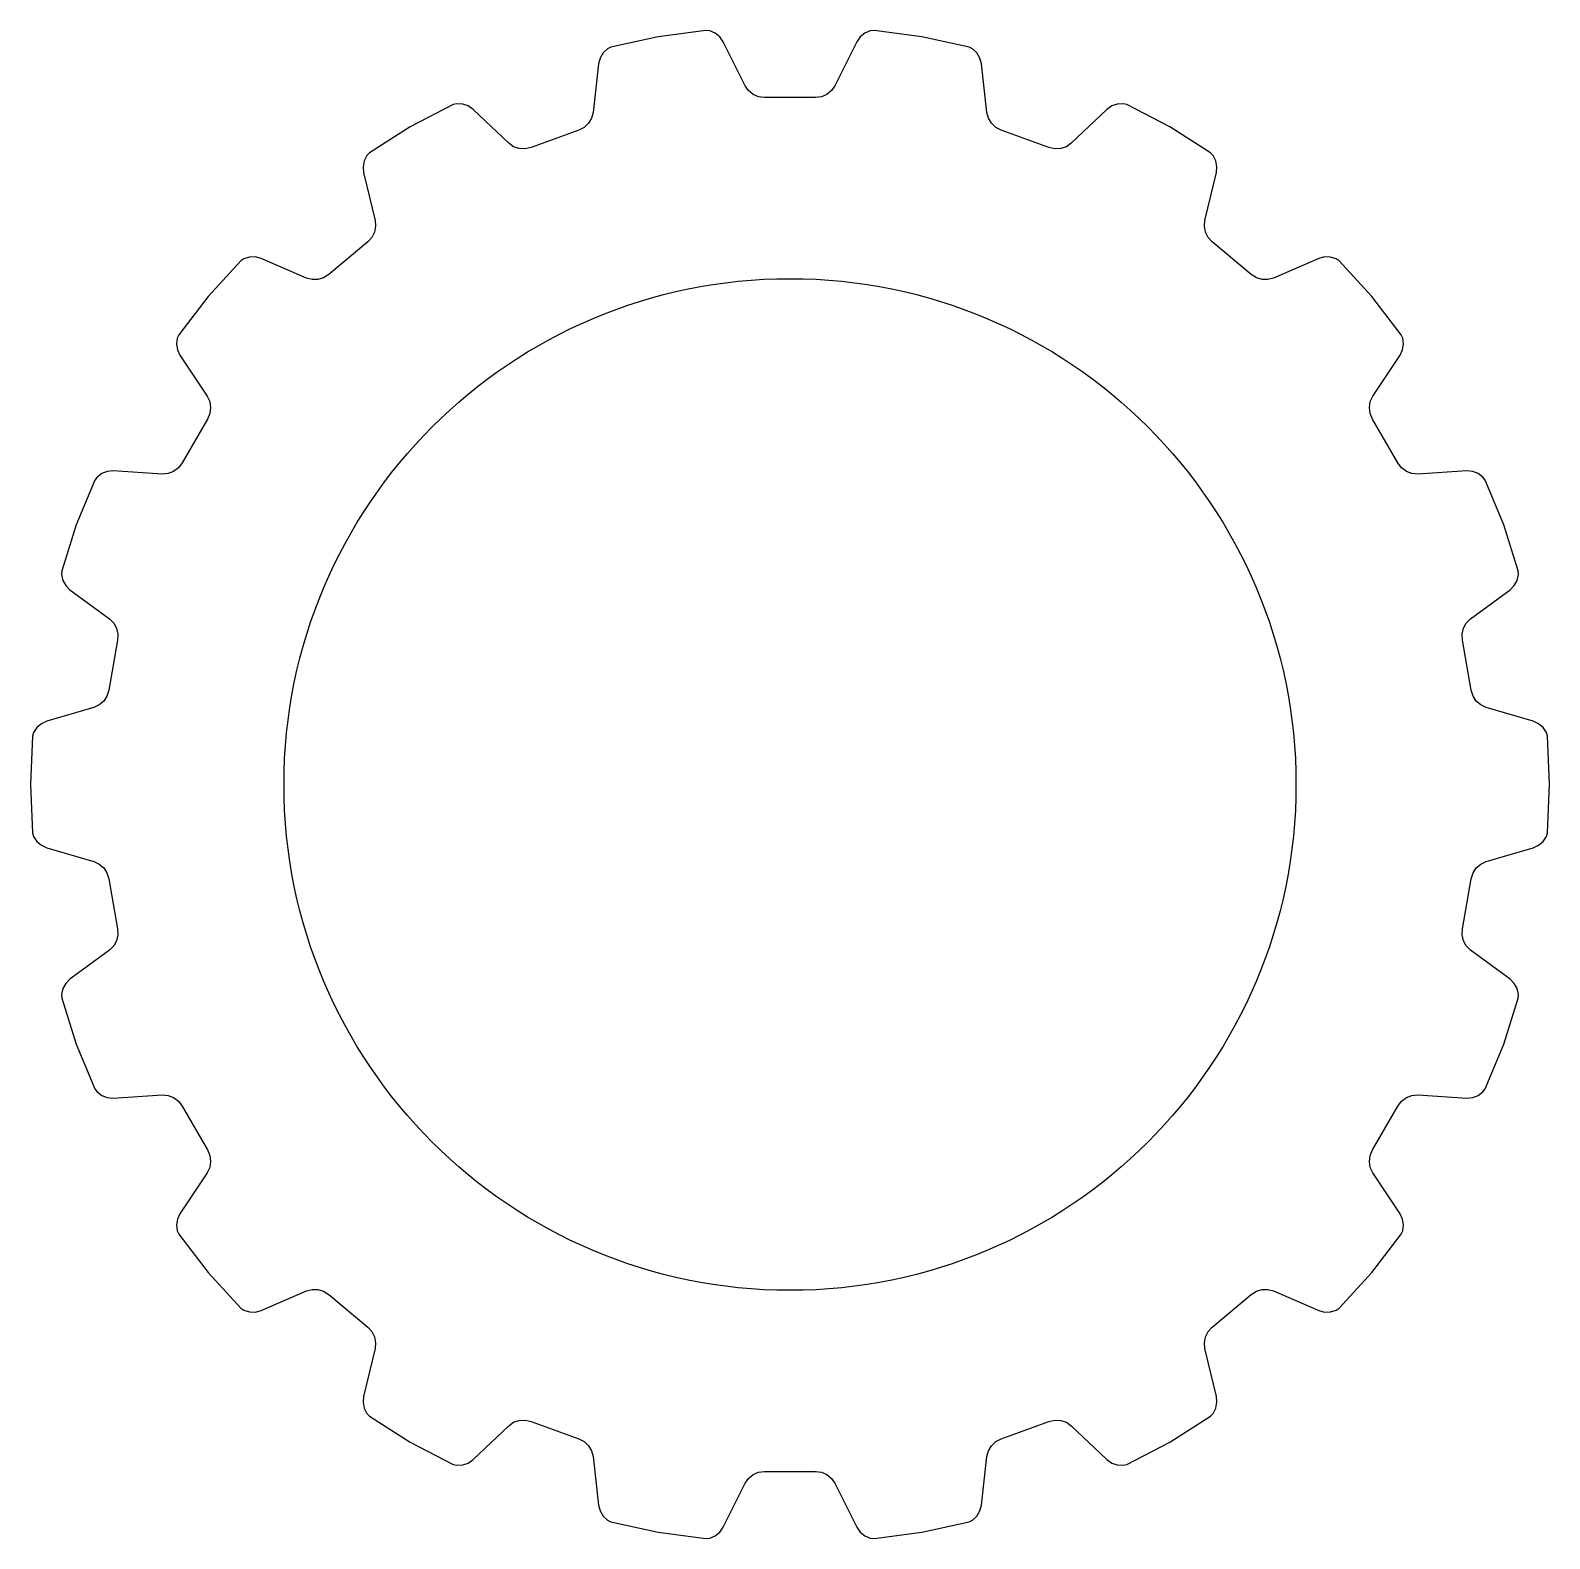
# Model space of a CAD drawing. Extents: x -14.3 to 14.3, y -14.2 to 14.2.
import ezdxf

# ---------------------------------------------------------------- set-up
doc = ezdxf.new("R2010")
doc.units = 0
doc.header["$MEASUREMENT"] = 0
doc.layers.get('0').update_dxf_attribs({"lineweight": 25, "true_color": 0xffffff})

msp = doc.modelspace()

# ---------------------------------------------------------------- linework, layer by layer
for p, q in [((-2.48302, 14.0819), (-3.3705, 13.8851)), ((-1.5818, 14.2005), (-2.48302, 14.0819)), ((-1.51085, 14.1909), (-1.5818, 14.2005)), ((-1.40741, 14.1468), (-1.51085, 14.1909)), ((-1.32096, 14.0774), (-1.40741, 14.1468)), ((-1.25739, 13.9863), (-1.32096, 14.0774)), ((1.32092, 14.0774), (1.25739, 13.9863)), ((1.40728, 14.1468), (1.32092, 14.0774)), ((1.51069, 14.1909), (1.40728, 14.1468)), ((1.58176, 14.2005), (1.51069, 14.1909)), ((2.48302, 14.0819), (1.58176, 14.2005)), ((3.37047, 13.8851), (2.48302, 14.0819)), ((-3.51607, 13.7749), (-3.5735, 13.6802)), ((-3.434, 13.8518), (-3.51607, 13.7749)), ((-3.3705, 13.8851), (-3.434, 13.8518)), ((-0.845015, 13.1562), (-1.25739, 13.9863)), ((1.25739, 13.9863), (0.845015, 13.1562)), ((3.43385, 13.8519), (3.37047, 13.8851)), ((3.51594, 13.775), (3.43385, 13.8519)), ((3.57345, 13.6802), (3.51594, 13.775)), ((-3.60204, 13.5729), (-3.70564, 12.6518)), ((-3.5735, 13.6802), (-3.60204, 13.5729)), ((3.60204, 13.5729), (3.57345, 13.6802)), ((3.70564, 12.6518), (3.60204, 13.5729)), ((-0.781652, 13.0654), (-0.845015, 13.1562)), ((0.845015, 13.1562), (0.781652, 13.0654)), ((-0.695269, 12.996), (-0.781652, 13.0654)), ((-0.591763, 12.9517), (-0.695269, 12.996)), ((-0.477007, 12.9361), (-0.591763, 12.9517)), ((0.477007, 12.9361), (-0.477007, 12.9361)), ((0.591763, 12.9517), (0.477007, 12.9361)), ((0.695269, 12.996), (0.591763, 12.9517)), ((0.781652, 13.0654), (0.695269, 12.996)), ((-6.34327, 12.8031), (-7.14956, 12.3834)), ((-6.27333, 12.8184), (-6.34327, 12.8031)), ((-6.16102, 12.8123), (-6.27333, 12.8184)), ((-6.05606, 12.7766), (-6.16102, 12.8123)), ((-5.96516, 12.7128), (-6.05606, 12.7766)), ((-5.29375, 12.0738), (-5.96516, 12.7128)), ((-3.70564, 12.6518), (-3.73413, 12.5448)), ((3.73413, 12.5448), (3.70564, 12.6518)), ((5.96516, 12.7128), (5.29375, 12.0738)), ((6.05601, 12.7767), (5.96516, 12.7128)), ((6.1609, 12.8123), (6.05601, 12.7767)), ((6.27318, 12.8184), (6.1609, 12.8123)), ((6.34324, 12.8032), (6.27318, 12.8184)), ((7.14956, 12.3834), (6.34324, 12.8032)), ((-7.14956, 12.3834), (-7.91623, 11.895)), ((-3.97616, 12.3191), (-4.87265, 11.9928)), ((-3.87366, 12.373), (-3.97616, 12.3191)), ((-3.79156, 12.4501), (-3.87366, 12.373)), ((-3.73413, 12.5448), (-3.79156, 12.4501)), ((3.79156, 12.4501), (3.73413, 12.5448)), ((3.87366, 12.373), (3.79156, 12.4501)), ((3.97616, 12.3191), (3.87366, 12.373)), ((4.87265, 11.9928), (3.97616, 12.3191)), ((7.9162, 11.895), (7.14956, 12.3834)), ((-5.20315, 12.0101), (-5.29375, 12.0738)), ((5.29375, 12.0738), (5.20315, 12.0101)), ((-8.01533, 11.7416), (-8.0369, 11.633)), ((-7.96451, 11.842), (-8.01533, 11.7416)), ((-7.91623, 11.895), (-7.96451, 11.842)), ((-5.09824, 11.9745), (-5.20315, 12.0101)), ((-4.98582, 11.9682), (-5.09824, 11.9745)), ((-4.87265, 11.9928), (-4.98582, 11.9682)), ((4.98582, 11.9682), (4.87265, 11.9928)), ((5.09824, 11.9745), (4.98582, 11.9682)), ((5.20315, 12.0101), (5.09824, 11.9745)), ((7.96438, 11.8421), (7.9162, 11.895)), ((8.01523, 11.7417), (7.96438, 11.8421)), ((8.03686, 11.633), (8.01523, 11.7417)), ((-8.0369, 11.633), (-8.02701, 11.5224)), ((-8.02701, 11.5224), (-7.80933, 10.6214)), ((7.80933, 10.6214), (8.02701, 11.5224)), ((8.02701, 11.5224), (8.03686, 11.633)), ((-7.80933, 10.6214), (-7.79951, 10.5111)), ((7.79951, 10.5111), (7.80933, 10.6214)), ((-7.87187, 10.3019), (-7.94975, 10.2162)), ((-7.82107, 10.4024), (-7.87187, 10.3019)), ((-7.79951, 10.5111), (-7.82107, 10.4024)), ((7.82107, 10.4024), (7.79951, 10.5111)), ((7.87187, 10.3019), (7.82107, 10.4024)), ((7.94975, 10.2162), (7.87187, 10.3019)), ((-7.94975, 10.2162), (-8.68057, 9.60301)), ((8.68057, 9.60301), (7.94975, 10.2162)), ((-10.3397, 9.86149), (-10.9538, 9.1913)), ((-10.2791, 9.89974), (-10.3397, 9.86149)), ((-10.1715, 9.93239), (-10.2791, 9.89974)), ((-10.0607, 9.93482), (-10.1715, 9.93239)), ((-9.95345, 9.9059), (-10.0607, 9.93482)), ((-9.10397, 9.53508), (-9.95345, 9.9059)), ((9.95345, 9.9059), (9.10397, 9.53508)), ((10.0607, 9.93485), (9.95345, 9.9059)), ((10.1714, 9.93247), (10.0607, 9.93485)), ((10.279, 9.89984), (10.1714, 9.93247)), ((10.3396, 9.86151), (10.279, 9.89984)), ((10.9538, 9.1913), (10.3396, 9.86151)), ((-8.99708, 9.50626), (-9.10397, 9.53508)), ((-8.88628, 9.50862), (-8.99708, 9.50626)), ((-8.7785, 9.54119), (-8.88628, 9.50862)), ((-8.68057, 9.60301), (-8.7785, 9.54119)), ((8.7785, 9.54119), (8.68057, 9.60301)), ((8.88628, 9.50862), (8.7785, 9.54119)), ((8.99708, 9.50626), (8.88628, 9.50862)), ((9.10397, 9.53508), (8.99708, 9.50626)), ((-10.9538, 9.1913), (-11.5071, 8.47012)), ((11.5071, 8.47015), (10.9538, 9.1913)), ((-11.5344, 8.40377), (-11.5478, 8.29213)), ((-11.5071, 8.47012), (-11.5344, 8.40377)), ((11.5343, 8.40391), (11.5071, 8.47015)), ((11.5478, 8.29224), (11.5343, 8.40391)), ((-11.5478, 8.29213), (-11.5309, 8.18265)), ((-11.5309, 8.18265), (-11.4838, 8.08209)), ((-11.4838, 8.08209), (-10.9711, 7.30991)), ((10.9711, 7.30991), (11.4838, 8.08209)), ((11.4838, 8.08209), (11.5309, 8.18269)), ((11.5309, 8.18269), (11.5478, 8.29224)), ((-10.9711, 7.30991), (-10.9242, 7.20965)), ((-10.9242, 7.20965), (-10.9072, 7.10013)), ((10.9072, 7.10013), (10.9242, 7.20965)), ((10.9242, 7.20965), (10.9711, 7.30991)), ((-10.9645, 6.88115), (-11.4415, 6.05495)), ((-10.9206, 6.98833), (-10.9645, 6.88115)), ((-10.9072, 7.10013), (-10.9206, 6.98833)), ((10.9206, 6.98833), (10.9072, 7.10013)), ((10.9645, 6.88115), (10.9206, 6.98833)), ((11.4415, 6.05495), (10.9645, 6.88115)), ((-11.4415, 6.05495), (-11.5124, 5.96336)), ((11.5124, 5.96336), (11.4415, 6.05495)), ((-13.0889, 5.73039), (-13.4368, 4.89059)), ((-13.0451, 5.78703), (-13.0889, 5.73039)), ((-12.9552, 5.85453), (-13.0451, 5.78703)), ((-12.8519, 5.89471), (-12.9552, 5.85453)), ((-12.7412, 5.90422), (-12.8519, 5.89471)), ((-11.8161, 5.8463), (-12.7412, 5.90422)), ((-11.7058, 5.85578), (-11.8161, 5.8463)), ((-11.6025, 5.89589), (-11.7058, 5.85578)), ((-11.5124, 5.96336), (-11.6025, 5.89589)), ((11.6025, 5.89589), (11.5124, 5.96336)), ((11.7058, 5.85578), (11.6025, 5.89589)), ((11.8161, 5.8463), (11.7058, 5.85578)), ((12.7412, 5.90422), (11.8161, 5.8463)), ((12.8519, 5.89476), (12.7412, 5.90422)), ((12.9551, 5.85464), (12.8519, 5.89476)), ((13.0451, 5.78718), (12.9551, 5.85464)), ((13.0889, 5.73042), (13.0451, 5.78718)), ((13.4368, 4.89059), (13.0889, 5.73042)), ((-13.4368, 4.89059), (-13.7101, 4.02363)), ((13.7101, 4.02366), (13.4368, 4.89059)), ((-13.7101, 4.02363), (-13.713, 3.95197)), ((13.713, 3.95213), (13.7101, 4.02366)), ((-13.713, 3.95197), (-13.6875, 3.84247)), ((-13.6875, 3.84247), (-13.6342, 3.74536)), ((-13.6342, 3.74536), (-13.5555, 3.66699)), ((13.5555, 3.66699), (13.6342, 3.74541)), ((13.6342, 3.74541), (13.6875, 3.84259)), ((13.6875, 3.84259), (13.713, 3.95213)), ((-13.5555, 3.66699), (-12.8096, 3.11673)), ((12.8096, 3.11673), (13.5555, 3.66699)), ((-12.8096, 3.11673), (-12.7312, 3.03857)), ((-12.7312, 3.03857), (-12.6778, 2.94144)), ((-12.6778, 2.94144), (-12.6522, 2.83181)), ((12.6522, 2.83181), (12.6778, 2.94144)), ((12.6778, 2.94144), (12.7312, 3.03857)), ((12.7312, 3.03857), (12.8096, 3.11673)), ((-12.6567, 2.71609), (-12.8224, 1.77657)), ((-12.6522, 2.83181), (-12.6567, 2.71609)), ((12.6567, 2.71609), (12.6522, 2.83181)), ((12.8224, 1.77657), (12.6567, 2.71609)), ((-12.8224, 1.77657), (-12.8577, 1.66626)), ((12.8577, 1.66626), (12.8224, 1.77657)), ((-13.1031, 1.45238), (-13.9922, 1.19041)), ((-13.0027, 1.49901), (-13.1031, 1.45238)), ((-12.9193, 1.57203), (-13.0027, 1.49901)), ((-12.8577, 1.66626), (-12.9193, 1.57203)), ((12.9193, 1.57203), (12.8577, 1.66626)), ((13.0027, 1.49901), (12.9193, 1.57203)), ((13.1031, 1.45238), (13.0027, 1.49901)), ((13.9922, 1.19041), (13.1031, 1.45238)), ((-13.9922, 1.19041), (-14.0929, 1.14362)), ((14.0929, 1.14367), (13.9922, 1.19041)), ((-14.2595, 0.908131), (-14.2991, 0)), ((-14.2377, 0.97633), (-14.2595, 0.908131)), ((-14.1762, 1.07053), (-14.2377, 0.97633)), ((-14.0929, 1.14362), (-14.1762, 1.07053)), ((14.1762, 1.07066), (14.0929, 1.14367)), ((14.2377, 0.97649), (14.1762, 1.07066)), ((14.2595, 0.908163), (14.2377, 0.97649)), ((14.2991, 0), (14.2595, 0.908163)), ((-14.2991, 0), (-14.2595, -0.908163)), ((14.2595, -0.908131), (14.2991, 0)), ((-14.2595, -0.908163), (-14.2377, -0.97649)), ((-14.2377, -0.97649), (-14.1762, -1.07066)), ((-14.1762, -1.07066), (-14.0929, -1.14367)), ((-14.0929, -1.14367), (-13.9922, -1.19041)), ((13.9922, -1.19041), (14.0929, -1.14362)), ((14.0929, -1.14362), (14.1762, -1.07053)), ((14.1762, -1.07053), (14.2377, -0.97633)), ((14.2377, -0.97633), (14.2595, -0.908131)), ((-13.9922, -1.19041), (-13.1031, -1.45238)), ((13.1031, -1.45238), (13.9922, -1.19041)), ((-13.1031, -1.45238), (-13.0027, -1.49901)), ((-13.0027, -1.49901), (-12.9193, -1.57203)), ((-12.9193, -1.57203), (-12.8577, -1.66626)), ((-12.8577, -1.66626), (-12.8224, -1.77657)), ((12.8224, -1.77657), (12.8577, -1.66626)), ((12.8577, -1.66626), (12.9193, -1.57203)), ((12.9193, -1.57203), (13.0027, -1.49901)), ((13.0027, -1.49901), (13.1031, -1.45238)), ((-12.8224, -1.77657), (-12.6567, -2.71609)), ((12.6567, -2.71609), (12.8224, -1.77657)), ((-12.6522, -2.83181), (-12.6778, -2.94144)), ((-12.6567, -2.71609), (-12.6522, -2.83181)), ((12.6522, -2.83181), (12.6567, -2.71609)), ((12.6778, -2.94144), (12.6522, -2.83181)), ((-12.8096, -3.11673), (-13.5555, -3.66699)), ((-12.7312, -3.03857), (-12.8096, -3.11673)), ((-12.6778, -2.94144), (-12.7312, -3.03857)), ((12.7312, -3.03857), (12.6778, -2.94144)), ((12.8096, -3.11673), (12.7312, -3.03857)), ((13.5555, -3.66699), (12.8096, -3.11673)), ((-13.5555, -3.66699), (-13.6342, -3.74541)), ((13.6342, -3.74536), (13.5555, -3.66699)), ((-13.6875, -3.84259), (-13.713, -3.95213)), ((-13.713, -3.95213), (-13.7101, -4.02366)), ((-13.6342, -3.74541), (-13.6875, -3.84259)), ((13.6875, -3.84247), (13.6342, -3.74536)), ((13.713, -3.95197), (13.6875, -3.84247)), ((13.7101, -4.02363), (13.713, -3.95197)), ((-13.7101, -4.02366), (-13.4368, -4.89059)), ((13.4368, -4.89059), (13.7101, -4.02363)), ((-13.4368, -4.89059), (-13.0889, -5.73042)), ((13.0889, -5.73039), (13.4368, -4.89059)), ((-13.0889, -5.73042), (-13.0451, -5.78718)), ((-13.0451, -5.78718), (-12.9551, -5.85464)), ((-12.9551, -5.85464), (-12.8519, -5.89476)), ((-12.8519, -5.89476), (-12.7412, -5.90422)), ((-12.7412, -5.90422), (-11.8161, -5.8463)), ((-11.8161, -5.8463), (-11.7058, -5.85578)), ((-11.7058, -5.85578), (-11.6025, -5.89589)), ((-11.6025, -5.89589), (-11.5124, -5.96336)), ((-11.5124, -5.96336), (-11.4415, -6.05495)), ((11.4415, -6.05495), (11.5124, -5.96336)), ((11.5124, -5.96336), (11.6025, -5.89589)), ((11.6025, -5.89589), (11.7058, -5.85578)), ((11.7058, -5.85578), (11.8161, -5.8463)), ((11.8161, -5.8463), (12.7412, -5.90422)), ((12.7412, -5.90422), (12.8519, -5.89471)), ((12.8519, -5.89471), (12.9552, -5.85453)), ((12.9552, -5.85453), (13.0451, -5.78703)), ((13.0451, -5.78703), (13.0889, -5.73039)), ((-11.4415, -6.05495), (-10.9645, -6.88115)), ((10.9645, -6.88115), (11.4415, -6.05495)), ((-10.9645, -6.88115), (-10.9206, -6.98833)), ((-10.9072, -7.10013), (-10.9242, -7.20965)), ((-10.9206, -6.98833), (-10.9072, -7.10013)), ((10.9072, -7.10013), (10.9206, -6.98833)), ((10.9242, -7.20965), (10.9072, -7.10013)), ((10.9206, -6.98833), (10.9645, -6.88115)), ((-10.9711, -7.30991), (-11.4838, -8.08209)), ((-10.9242, -7.20965), (-10.9711, -7.30991)), ((10.9711, -7.30991), (10.9242, -7.20965)), ((11.4838, -8.08209), (10.9711, -7.30991)), ((-11.5309, -8.18269), (-11.5478, -8.29224)), ((-11.5478, -8.29224), (-11.5343, -8.40391)), ((-11.4838, -8.08209), (-11.5309, -8.18269)), ((11.5309, -8.18265), (11.4838, -8.08209)), ((11.5478, -8.29213), (11.5309, -8.18265)), ((11.5344, -8.40377), (11.5478, -8.29213)), ((-11.5343, -8.40391), (-11.5071, -8.47015)), ((-11.5071, -8.47015), (-10.9538, -9.1913)), ((10.9538, -9.1913), (11.5071, -8.47012)), ((11.5071, -8.47012), (11.5344, -8.40377)), ((-10.9538, -9.1913), (-10.3396, -9.86151)), ((10.3397, -9.86149), (10.9538, -9.1913)), ((-9.95345, -9.9059), (-9.10397, -9.53508)), ((-9.10397, -9.53508), (-8.99708, -9.50626)), ((-8.99708, -9.50626), (-8.88628, -9.50862)), ((-8.88628, -9.50862), (-8.7785, -9.54119)), ((-8.7785, -9.54119), (-8.68057, -9.60301)), ((-8.68057, -9.60301), (-7.94975, -10.2162)), ((7.94975, -10.2162), (8.68057, -9.60301)), ((8.68057, -9.60301), (8.7785, -9.54119)), ((8.7785, -9.54119), (8.88628, -9.50862)), ((8.88628, -9.50862), (8.99708, -9.50626)), ((8.99708, -9.50626), (9.10397, -9.53508)), ((9.10397, -9.53508), (9.95345, -9.9059)), ((-10.3396, -9.86151), (-10.279, -9.89984)), ((-10.279, -9.89984), (-10.1714, -9.93247)), ((-10.1714, -9.93247), (-10.0607, -9.93485)), ((-10.0607, -9.93485), (-9.95345, -9.9059)), ((9.95345, -9.9059), (10.0607, -9.93482)), ((10.0607, -9.93482), (10.1715, -9.93239)), ((10.1715, -9.93239), (10.2791, -9.89974)), ((10.2791, -9.89974), (10.3397, -9.86149)), ((-7.94975, -10.2162), (-7.87187, -10.3019)), ((7.87187, -10.3019), (7.94975, -10.2162)), ((-7.87187, -10.3019), (-7.82107, -10.4024)), ((-7.82107, -10.4024), (-7.79951, -10.5111)), ((-7.79951, -10.5111), (-7.80933, -10.6214)), ((7.79951, -10.5111), (7.82107, -10.4024)), ((7.80933, -10.6214), (7.79951, -10.5111)), ((7.82107, -10.4024), (7.87187, -10.3019)), ((-7.80933, -10.6214), (-8.02701, -11.5224)), ((8.02701, -11.5224), (7.80933, -10.6214)), ((-8.02701, -11.5224), (-8.03686, -11.633)), ((-8.03686, -11.633), (-8.01523, -11.7417)), ((8.01533, -11.7416), (8.0369, -11.633)), ((8.0369, -11.633), (8.02701, -11.5224)), ((-8.01523, -11.7417), (-7.96438, -11.8421)), ((-7.96438, -11.8421), (-7.9162, -11.895)), ((-7.9162, -11.895), (-7.14956, -12.3834)), ((-5.29375, -12.0738), (-5.20315, -12.0101)), ((-5.20315, -12.0101), (-5.09824, -11.9745)), ((-5.09824, -11.9745), (-4.98582, -11.9682)), ((-4.98582, -11.9682), (-4.87265, -11.9928)), ((-4.87265, -11.9928), (-3.97616, -12.3191)), ((3.97616, -12.3191), (4.87265, -11.9928)), ((4.87265, -11.9928), (4.98582, -11.9682)), ((4.98582, -11.9682), (5.09824, -11.9745)), ((5.09824, -11.9745), (5.20315, -12.0101)), ((5.20315, -12.0101), (5.29375, -12.0738)), ((7.14956, -12.3834), (7.91623, -11.895)), ((7.91623, -11.895), (7.96451, -11.842)), ((7.96451, -11.842), (8.01533, -11.7416)), ((-5.96516, -12.7128), (-5.29375, -12.0738)), ((5.29375, -12.0738), (5.96516, -12.7128)), ((-7.14956, -12.3834), (-6.34324, -12.8032)), ((-3.97616, -12.3191), (-3.87366, -12.373)), ((-3.87366, -12.373), (-3.79156, -12.4501)), ((-3.79156, -12.4501), (-3.73413, -12.5448)), ((-3.73413, -12.5448), (-3.70564, -12.6518)), ((3.70564, -12.6518), (3.73413, -12.5448)), ((3.73413, -12.5448), (3.79156, -12.4501)), ((3.79156, -12.4501), (3.87366, -12.373)), ((3.87366, -12.373), (3.97616, -12.3191)), ((6.34327, -12.8031), (7.14956, -12.3834)), ((-6.34324, -12.8032), (-6.27318, -12.8184)), ((-6.27318, -12.8184), (-6.1609, -12.8123)), ((-6.1609, -12.8123), (-6.05601, -12.7767)), ((-6.05601, -12.7767), (-5.96516, -12.7128)), ((-3.70564, -12.6518), (-3.60204, -13.5729)), ((3.60204, -13.5729), (3.70564, -12.6518)), ((5.96516, -12.7128), (6.05606, -12.7766)), ((6.05606, -12.7766), (6.16102, -12.8123)), ((6.16102, -12.8123), (6.27333, -12.8184)), ((6.27333, -12.8184), (6.34327, -12.8031)), ((-0.845015, -13.1562), (-0.781652, -13.0654)), ((-0.781652, -13.0654), (-0.695269, -12.996)), ((-0.695269, -12.996), (-0.591763, -12.9517)), ((-0.591763, -12.9517), (-0.477007, -12.9361)), ((-0.477007, -12.9361), (0.477007, -12.9361)), ((0.477007, -12.9361), (0.591763, -12.9517)), ((0.591763, -12.9517), (0.695269, -12.996)), ((0.695269, -12.996), (0.781652, -13.0654)), ((0.781652, -13.0654), (0.845015, -13.1562)), ((-1.25739, -13.9863), (-0.845015, -13.1562)), ((0.845015, -13.1562), (1.25739, -13.9863)), ((-3.60204, -13.5729), (-3.57345, -13.6802)), ((-3.57345, -13.6802), (-3.51594, -13.775)), ((3.51607, -13.7749), (3.5735, -13.6802)), ((3.5735, -13.6802), (3.60204, -13.5729)), ((-3.51594, -13.775), (-3.43385, -13.8519)), ((-3.43385, -13.8519), (-3.37047, -13.8851)), ((-3.37047, -13.8851), (-2.48302, -14.0819)), ((-1.32092, -14.0774), (-1.25739, -13.9863)), ((1.25739, -13.9863), (1.32096, -14.0774)), ((2.48302, -14.0819), (3.3705, -13.8851)), ((3.3705, -13.8851), (3.434, -13.8518)), ((3.434, -13.8518), (3.51607, -13.7749)), ((-2.48302, -14.0819), (-1.58176, -14.2005)), ((-1.58176, -14.2005), (-1.51069, -14.1909)), ((-1.51069, -14.1909), (-1.40728, -14.1468)), ((-1.40728, -14.1468), (-1.32092, -14.0774)), ((1.32096, -14.0774), (1.40741, -14.1468)), ((1.40741, -14.1468), (1.51085, -14.1909)), ((1.51085, -14.1909), (1.5818, -14.2005)), ((1.5818, -14.2005), (2.48302, -14.0819))]:
    msp.add_line(p, q)
at = {"color": 3, "true_color": 0x00ff00}
msp.add_circle((0, 0), 9.525001, dxfattribs=at)

doc.saveas('drawing.dxf')
